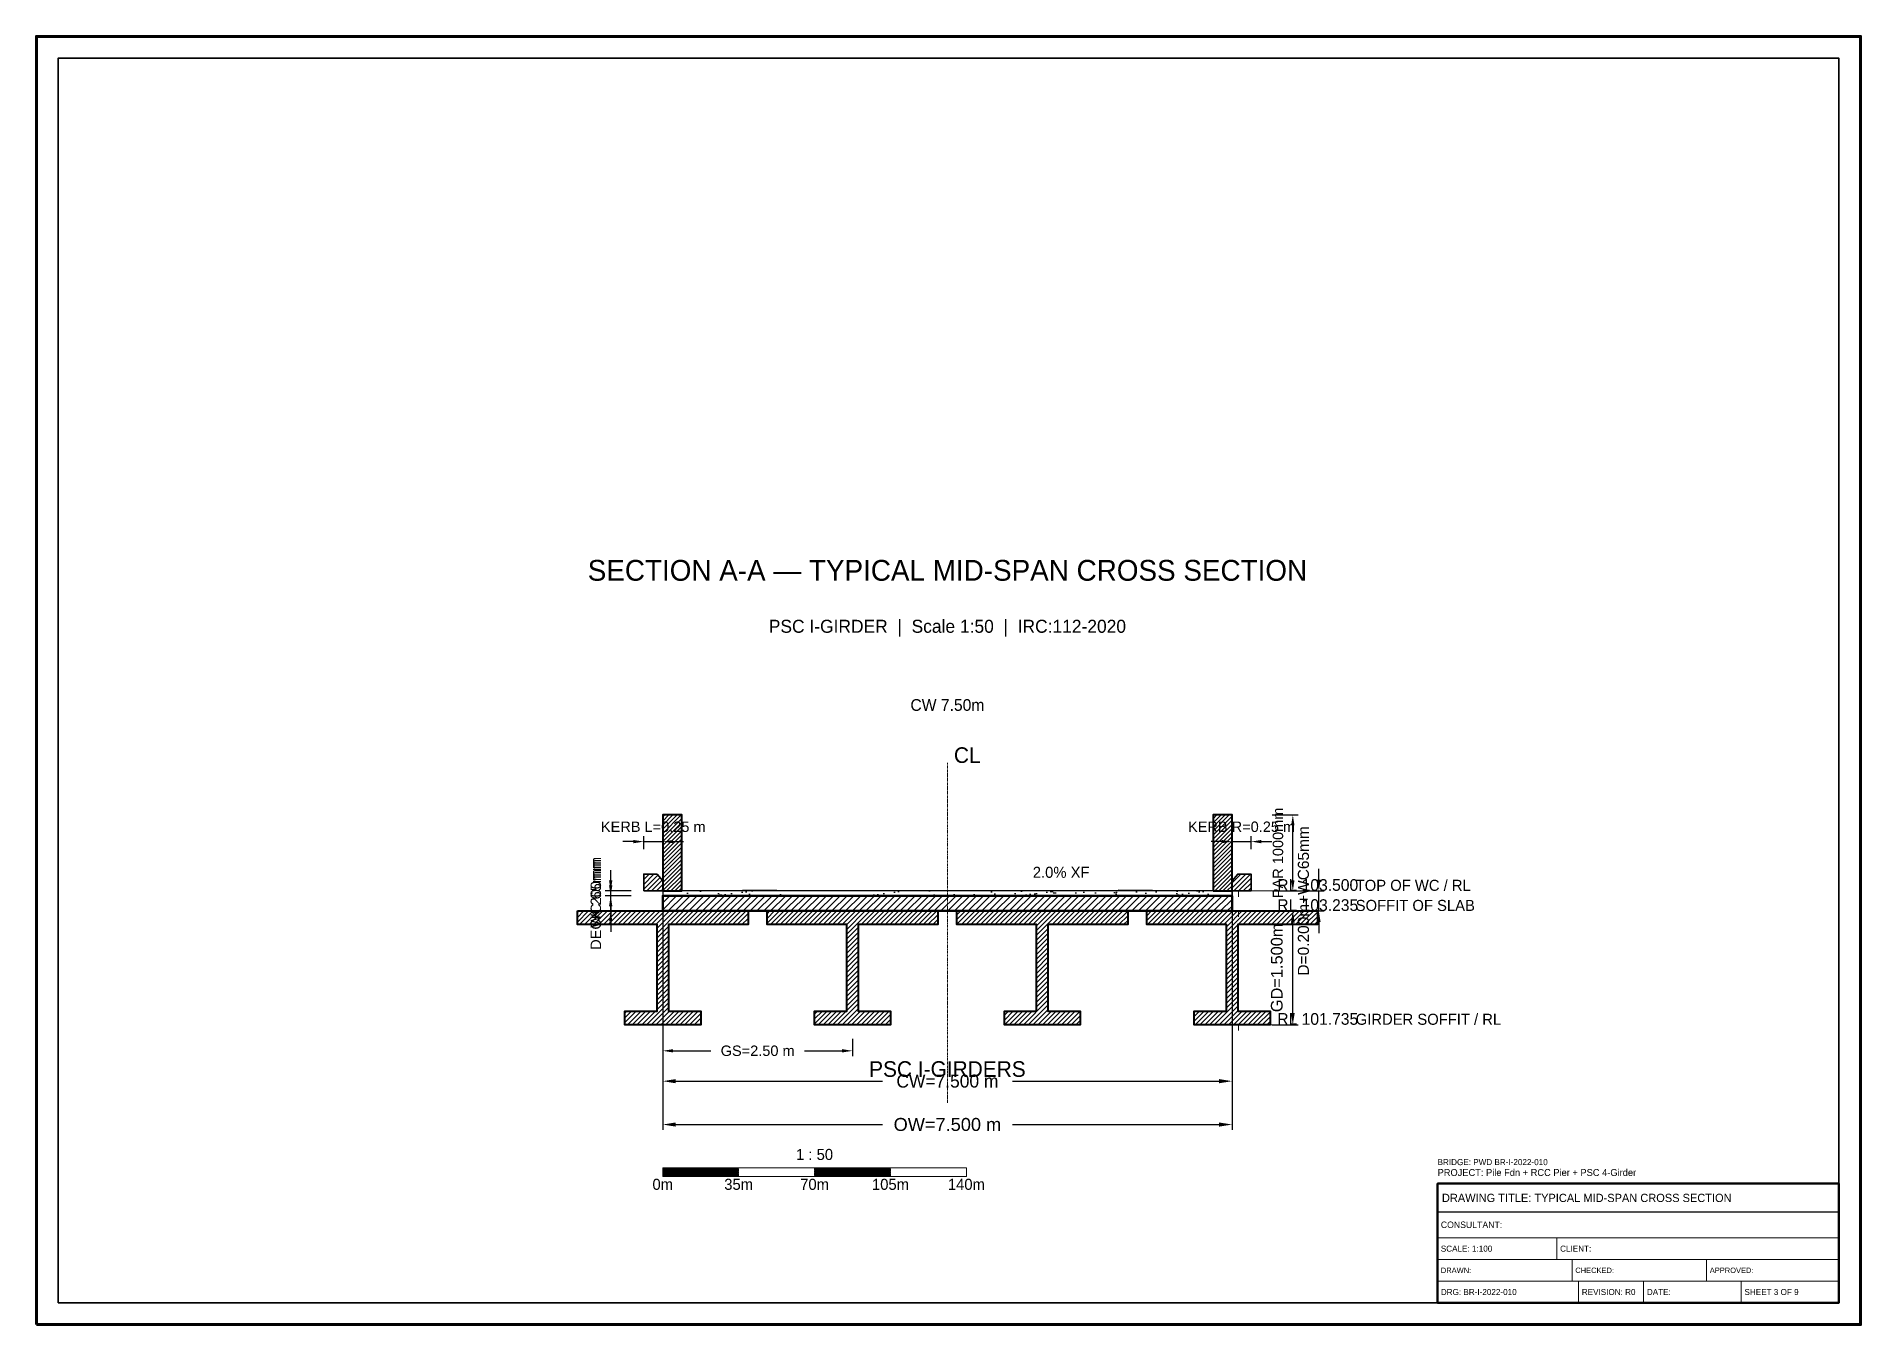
# Model space of a CAD drawing. Header units: metres. Extents: x 0 to 841, y 0 to 594.
import ezdxf
from ezdxf.enums import TextEntityAlignment as Align

# ---------------------------------------------------------------- set-up
doc = ezdxf.new("R2010")
doc.units = ezdxf.units.M
doc.linetypes.add('CENTER', pattern=[1.5, 0.75, -0.25, 0.25, -0.25])
for name, color, linetype, lineweight in [('BORDER-INNER', 7, 'Continuous', 35), ('BORDER-OUTER', 7, 'Continuous', 70), ('DIM-LEVEL', 3, 'Continuous', 18), ('DIM-LINEAR', 3, 'Continuous', 18), ('DIM-SLOPE', 3, 'Continuous', 18), ('STRUC-CENTRE', 6, 'CENTER', 18), ('STRUC-HATCHING', 8, 'Continuous', 18), ('SUPER-DECK', 2, 'Continuous', 50), ('SUPER-GIRDER', 1, 'Continuous', 35), ('SUPER-KERB', 7, 'Continuous', 25), ('SUPER-PARAPET', 2, 'Continuous', 35), ('SUPER-WEARING', 8, 'Continuous', 25), ('SYM-SCALE', 7, 'Continuous', 13), ('TEXT-GENERAL', 7, 'Continuous', 18), ('TEXT-HEADER', 7, 'Continuous', 25), ('TEXT-LEVEL', 5, 'Continuous', 18), ('TEXT-SPEC', 7, 'Continuous', 13), ('TEXT-TITLE', 7, 'Continuous', 25), ('TITLEBLK-BOX', 7, 'Continuous', 50), ('TITLEBLK-TEXT', 7, 'Continuous', 18)]:
    doc.layers.add(name, color=color, linetype=linetype, lineweight=lineweight)
doc.styles.add('BRIDGE_STD', font='Arial.ttf')
doc.dimstyles.new('BRG_DIM', dxfattribs={"dimtxt": 0.006, "dimasz": 6, "dimexe": 1.25, "dimexo": 0.625, "dimtad": 1, "dimcen": 2.5, "dimazin": 3, "dimtfac": 1, "dimtmove": 0, "dimatfit": 3})
doc.dimstyles.new('pmb100', dxfattribs={"dimtxt": 2.5, "dimasz": 0.9375, "dimexe": 2.5, "dimexo": 2.5, "dimtad": 0, "dimtih": 1, "dimdec": 0, "dimtxsty": 'BRIDGE_STD', "dimcen": 2.5, "dimazin": 3, "dimtfac": 1, "dimtmove": 0, "dimatfit": 3})

# ---------------------------------------------------------------- blocks, each defined once
blk = doc.blocks.new('_CLOSEDFILLED')
at = {"color": 0, "linetype": 'BYBLOCK'}
blk.add_solid([(-1, 0.16), (0, 0), (-1, -0.16)], dxfattribs=at)
blk = doc.blocks.new('*D1')
for p, q in [((288.75, 200), (288.75, 112.225)), ((551.25, 200), (551.25, 112.225)), ((294.75, 112.225), (390, 112.225)), ((450, 112.225), (545.25, 112.225))]:
    blk.add_line(p, q)
at = {"layer": 'Defpoints'}
for p in [(288.75, 200), (551.25, 200), (288.75, 112.225)]:
    blk.add_point(p, dxfattribs=at)
at = {"layer": 'DIM-LINEAR', "xscale": 6, "yscale": 6, "rotation": 180}
blk.add_blockref('_CLOSEDFILLED', (288.75, 112.225), dxfattribs=at)
at = {"layer": 'DIM-LINEAR', "xscale": 6, "yscale": 6}
blk.add_blockref('_CLOSEDFILLED', (551.25, 112.225), dxfattribs=at)
at = {"layer": 'DIM-LINEAR', "color": 3, "insert": (420, 112.225), "char_height": 6, "attachment_point": 5}
blk.add_mtext('CW=7.500 m', dxfattribs=at)

msp = doc.modelspace()

# ---------------------------------------------------------------- hatches: boundary and pattern name
at = {"layer": 'STRUC-HATCHING'}
h = msp.add_hatch(dxfattribs=at)
h.set_pattern_fill('ANSI31', scale=0.42)
h.paths.add_polyline_path([(288.75, 200), (297.5, 200), (297.5, 235), (288.75, 235)])
h = msp.add_hatch(dxfattribs=at)
h.set_pattern_fill('ANSI31', scale=0.42)
h.paths.add_polyline_path([(542.5, 200), (551.25, 200), (551.25, 235), (542.5, 235)])
h = msp.add_hatch(dxfattribs=at)
h.set_pattern_fill('ANSI31', scale=0.49)
h.paths.add_polyline_path([(280, 200), (288.75, 200), (288.75, 204.62), (286.125, 207.7), (280, 207.7)])
h = msp.add_hatch(dxfattribs=at)
h.set_pattern_fill('ANSI31', scale=0.49)
h.paths.add_polyline_path([(551.25, 200), (560, 200), (560, 207.7), (553.875, 207.7), (551.25, 204.62)])
h = msp.add_hatch(dxfattribs=at)
h.set_pattern_fill('ANSI31', scale=0.7)
h.paths.add_polyline_path([(288.75, 190.725), (551.25, 190.725), (551.25, 197.725), (288.75, 197.725)])
h = msp.add_hatch(dxfattribs=at)
h.set_pattern_fill('ANSI31', scale=0.49)
h.paths.add_polyline_path([(249.375, 190.725), (328.125, 190.725), (328.125, 184.425), (291.375, 184.425), (291.375, 144.525), (306.25, 144.525), (306.25, 138.225), (271.25, 138.225), (271.25, 144.525), (286.125, 144.525), (286.125, 184.425), (249.375, 184.425)])
h = msp.add_hatch(dxfattribs=at)
h.set_pattern_fill('ANSI31', scale=0.49)
h.paths.add_polyline_path([(336.875, 190.725), (415.625, 190.725), (415.625, 184.425), (378.875, 184.425), (378.875, 144.525), (393.75, 144.525), (393.75, 138.225), (358.75, 138.225), (358.75, 144.525), (373.625, 144.525), (373.625, 184.425), (336.875, 184.425)])
h = msp.add_hatch(dxfattribs=at)
h.set_pattern_fill('ANSI31', scale=0.49)
h.paths.add_polyline_path([(424.375, 190.725), (503.125, 190.725), (503.125, 184.425), (466.375, 184.425), (466.375, 144.525), (481.25, 144.525), (481.25, 138.225), (446.25, 138.225), (446.25, 144.525), (461.125, 144.525), (461.125, 184.425), (424.375, 184.425)])
h = msp.add_hatch(dxfattribs=at)
h.set_pattern_fill('ANSI31', scale=0.49)
h.paths.add_polyline_path([(511.875, 190.725), (590.625, 190.725), (590.625, 184.425), (553.875, 184.425), (553.875, 144.525), (568.75, 144.525), (568.75, 138.225), (533.75, 138.225), (533.75, 144.525), (548.625, 144.525), (548.625, 184.425), (511.875, 184.425)])
at = {"layer": 'SUPER-WEARING'}
h = msp.add_hatch(dxfattribs=at)
h.set_pattern_fill('AR-SAND', scale=0.14)
h.paths.add_polyline_path([(288.75, 197.725), (551.25, 197.725), (551.25, 200), (288.75, 200)])
at = {"layer": 'SYM-SCALE'}
h = msp.add_hatch(dxfattribs=at)
h.set_pattern_fill('SOLID')
h.paths.add_polyline_path([(288.75, 68.225), (323.75, 68.225), (323.75, 72.305), (288.75, 72.305)])
h = msp.add_hatch(dxfattribs=at)
h.set_pattern_fill('SOLID')
h.paths.add_polyline_path([(358.75, 68.225), (393.75, 68.225), (393.75, 72.305), (358.75, 72.305)])

# ---------------------------------------------------------------- linework, layer by layer
at = {"layer": 'BORDER-INNER'}
msp.add_lwpolyline([(10, 10), (831, 10), (831, 584), (10, 584), (10, 10)], dxfattribs=at)
at = {"layer": 'BORDER-OUTER'}
msp.add_lwpolyline([(0, 0), (841, 0), (841, 594), (0, 594), (0, 0)], dxfattribs=at)
at = {"layer": 'DIM-LEVEL'}
for p, q in [((538.05, 200), (570.45, 200)), ((554.25, 200), (554.25, 197.3)), ((538.05, 190.725), (570.45, 190.725)), ((554.25, 190.725), (554.25, 188.025)), ((538.05, 138.225), (570.45, 138.225)), ((554.25, 138.225), (554.25, 135.525))]:
    msp.add_line(p, q, dxfattribs=at)
at = {"layer": 'DIM-SLOPE', "color": 3}
for p, q in [((341.25, 200.5), (294, 200.028)), ((498.75, 200.5), (546, 200.028))]:
    msp.add_line(p, q, dxfattribs=at)
at = {"layer": 'STRUC-CENTRE'}
msp.add_line((420, 102.225), (420, 259), dxfattribs=at)
at = {"layer": 'SUPER-DECK', "lineweight": 50}
msp.add_lwpolyline([(288.75, 190.725), (551.25, 190.725), (551.25, 197.725), (288.75, 197.725), (288.75, 190.725)], dxfattribs=at)
at = {"layer": 'SUPER-GIRDER', "lineweight": 40}
for points in [[(249.375, 190.725), (328.125, 190.725), (328.125, 184.425), (291.375, 184.425), (291.375, 144.525), (306.25, 144.525), (306.25, 138.225), (271.25, 138.225), (271.25, 144.525), (286.125, 144.525), (286.125, 184.425), (249.375, 184.425), (249.375, 190.725)], [(336.875, 190.725), (415.625, 190.725), (415.625, 184.425), (378.875, 184.425), (378.875, 144.525), (393.75, 144.525), (393.75, 138.225), (358.75, 138.225), (358.75, 144.525), (373.625, 144.525), (373.625, 184.425), (336.875, 184.425), (336.875, 190.725)], [(424.375, 190.725), (503.125, 190.725), (503.125, 184.425), (466.375, 184.425), (466.375, 144.525), (481.25, 144.525), (481.25, 138.225), (446.25, 138.225), (446.25, 144.525), (461.125, 144.525), (461.125, 184.425), (424.375, 184.425), (424.375, 190.725)], [(511.875, 190.725), (590.625, 190.725), (590.625, 184.425), (553.875, 184.425), (553.875, 144.525), (568.75, 144.525), (568.75, 138.225), (533.75, 138.225), (533.75, 144.525), (548.625, 144.525), (548.625, 184.425), (511.875, 184.425), (511.875, 190.725)]]:
    msp.add_lwpolyline(points, dxfattribs=at)
at = {"layer": 'SUPER-KERB', "lineweight": 35}
for points in [[(280, 200), (288.75, 200), (288.75, 204.62), (286.125, 207.7), (280, 207.7), (280, 200)], [(551.25, 200), (560, 200), (560, 207.7), (553.875, 207.7), (551.25, 204.62), (551.25, 200)]]:
    msp.add_lwpolyline(points, dxfattribs=at)
at = {"layer": 'SUPER-PARAPET', "lineweight": 40}
for points in [[(288.75, 200), (297.5, 200), (297.5, 235), (288.75, 235), (288.75, 200)], [(542.5, 200), (551.25, 200), (551.25, 235), (542.5, 235), (542.5, 200)]]:
    msp.add_lwpolyline(points, dxfattribs=at)
at = {"layer": 'SUPER-WEARING'}
msp.add_lwpolyline([(288.75, 197.725), (551.25, 197.725), (551.25, 200), (288.75, 200), (288.75, 197.725)], dxfattribs=at)
at = {"layer": 'SYM-SCALE'}
msp.add_lwpolyline([(288.75, 68.225), (428.75, 68.225), (428.75, 72.305), (288.75, 72.305), (288.75, 68.225)], dxfattribs=at)
at = {"layer": 'TITLEBLK-BOX', "lineweight": 50}
msp.add_lwpolyline([(646, 10), (831, 10), (831, 65), (646, 65), (646, 10)], dxfattribs=at)
at = {"layer": 'TITLEBLK-BOX', "lineweight": 30}
msp.add_lwpolyline([(646, 52), (831, 52), (831, 65), (646, 65), (646, 52)], dxfattribs=at)
at = {"layer": 'TITLEBLK-BOX', "lineweight": 18}
for points in [[(646, 40), (831, 40), (831, 52), (646, 52), (646, 40)], [(646, 30), (701, 30), (701, 40), (646, 40), (646, 30)], [(701, 30), (831, 30), (831, 40), (701, 40), (701, 30)], [(646, 20), (708, 20), (708, 30), (646, 30), (646, 20)], [(708, 20), (770, 20), (770, 30), (708, 30), (708, 20)], [(770, 20), (831, 20), (831, 30), (770, 30), (770, 20)], [(646, 10), (711, 10), (711, 20), (646, 20), (646, 10)], [(711, 10), (741, 10), (741, 20), (711, 20), (711, 10)], [(741, 10), (786, 10), (786, 20), (741, 20), (741, 10)], [(786, 10), (831, 10), (831, 20), (786, 20), (786, 10)]]:
    msp.add_lwpolyline(points, dxfattribs=at)

# ---------------------------------------------------------------- texts
at = {"layer": 'DIM-SLOPE', "color": 3}
msp.add_text('2.0% XF', height=5.1, dxfattribs=at).set_placement((459.375, 206))
at = {"layer": 'STRUC-CENTRE'}
msp.add_text('CL', height=7.2, dxfattribs=at).set_placement((423, 259))
at = {"layer": 'TEXT-GENERAL'}
for s, height, p in [('CW 7.50m', 5.4, (420, 283)), ('PSC I-GIRDERS', 7.2, (420, 114.225)), ('1 : 50', 5.1, (358.75, 75.875)), ('0m', 5.1, (288.75, 62.105)), ('35m', 5.1, (323.75, 62.105)), ('70m', 5.1, (358.75, 62.105)), ('105m', 5.1, (393.75, 62.105)), ('140m', 5.1, (428.75, 62.105))]:
    msp.add_text(s, height=height, dxfattribs=at).set_placement(p, align=Align.CENTER)
at = {"layer": 'TEXT-HEADER'}
msp.add_text('SECTION A-A — TYPICAL MID-SPAN CROSS SECTION', height=9.6, dxfattribs=at).set_placement((420, 343), align=Align.CENTER)
at = {"layer": 'TEXT-LEVEL'}
for s, height, p in [('RL 103.500', 5.4, (572.07, 200)), ('TOP OF WC / RL', 5.1, (608.25, 200)), ('RL 103.235', 5.4, (572.07, 190.725)), ('SOFFIT OF SLAB', 5.1, (608.25, 190.725)), ('RL 101.735', 5.4, (572.07, 138.225)), ('GIRDER SOFFIT / RL', 5.1, (608.25, 138.225))]:
    msp.add_text(s, height=height, dxfattribs=at).set_placement(p)
at = {"layer": 'TEXT-SPEC'}
msp.add_text('PSC I-GIRDER  |  Scale 1:50  |  IRC:112-2020', height=6, dxfattribs=at).set_placement((420, 319), align=Align.CENTER)
at = {"layer": 'TEXT-TITLE'}
for s, height, p in [('PROJECT: Pile Fdn + RCC Pier + PSC 4-Girder', 3.2, (646, 68.5)), ('DRAWING TITLE: TYPICAL MID-SPAN CROSS SECTION', 3.8, (648, 56.5))]:
    msp.add_text(s, height=height, dxfattribs=at).set_placement(p)
at = {"layer": 'TITLEBLK-TEXT'}
for s, height, p in [('BRIDGE: PWD BR-I-2022-010', 2.8, (646, 73.5)), ('CONSULTANT: ', 3, (647.5, 44.5)), ('SCALE: 1:100', 2.8, (647.5, 33.6)), ('CLIENT: ', 2.8, (702.5, 33.6)), ('DRAWN: ', 2.5, (647.5, 23.75)), ('CHECKED: ', 2.5, (709.5, 23.75)), ('APPROVED: ', 2.5, (771.5, 23.75)), ('DRG: BR-I-2022-010', 2.8, (647.5, 13.6)), ('REVISION: R0', 2.8, (712.5, 13.6)), ('DATE: ', 2.8, (742.5, 13.6)), ('SHEET 3 OF 9', 2.8, (787.5, 13.6))]:
    msp.add_text(s, height=height, dxfattribs=at).set_placement(p)

# ---------------------------------------------------------------- dimensions: what is measured, and where the dimension line sits
at = {"layer": 'DIM-LINEAR'}
for base, p1, p2, text, override in [((280, 222.7), (280, 216.7), (288.75, 216.7), 'KERB L=0.25 m', {"dimtxt": 4.8, "dimasz": 4.8, "dimgap": 1.92, "dimclrt": 3}), ((551.25, 222.7), (551.25, 216.7), (560, 216.7), 'KERB R=0.25 m', {"dimtxt": 4.8, "dimasz": 4.8, "dimgap": 1.92, "dimclrt": 3}), ((288.75, 92.225), (288.75, 200), (551.25, 200), 'OW=7.500 m', {"dimtxt": 6, "dimasz": 6, "dimgap": 2.4, "dimclrt": 3}), ((288.75, 126.225), (288.75, 134.225), (376.25, 134.225), 'GS=2.50 m', {"dimtxt": 4.8, "dimasz": 4.8, "dimgap": 1.92, "dimclrt": 3})]:
    msp.add_linear_dim(base=base, p1=p1, p2=p2, text=text, dimstyle='pmb100', override=override, dxfattribs=at).render()
for base, p1, p2, text, override in [((579.25, 200), (567.25, 200), (567.25, 235), 'PAR 1000mm', {"dimtxt": 4.8, "dimasz": 4.8, "dimgap": 1.92, "dimclrt": 3}), ((591.25, 190.725), (567.25, 190.725), (567.25, 200), 'D=0.200m+WC65mm', {"dimtxt": 5.1, "dimasz": 5.1, "dimgap": 2.04, "dimclrt": 3}), ((264.75, 190.725), (276.75, 190.725), (276.75, 197.725), 'DECK 200mm', {"dimtxt": 4.8, "dimasz": 4.8, "dimgap": 1.92, "dimclrt": 3}), ((264.75, 197.725), (276.75, 197.725), (276.75, 200), 'WC 65mm', {"dimtxt": 4.8, "dimasz": 4.8, "dimgap": 1.92, "dimclrt": 3}), ((579.25, 138.225), (567.25, 138.225), (567.25, 190.725), 'GD=1.500m', {"dimtxt": 5.4, "dimasz": 5.4, "dimgap": 2.16, "dimclrt": 3})]:
    msp.add_linear_dim(base=base, p1=p1, p2=p2, angle=90, text=text, dimstyle='pmb100', override=override, dxfattribs=at).render()
dim = msp.add_linear_dim(base=(288.75, 112.225), p1=(288.75, 200), p2=(551.25, 200), text='CW=7.500 m', dimstyle='BRG_DIM', override={"dimtxt": 6, "dimasz": 6, "dimgap": 2.4, "dimclrt": 3}, dxfattribs=at)
dim.commit()
dim.dimension.update_dxf_attribs({"geometry": '*D1', "text_midpoint": (420, 112.225)})

doc.saveas('drawing.dxf')
